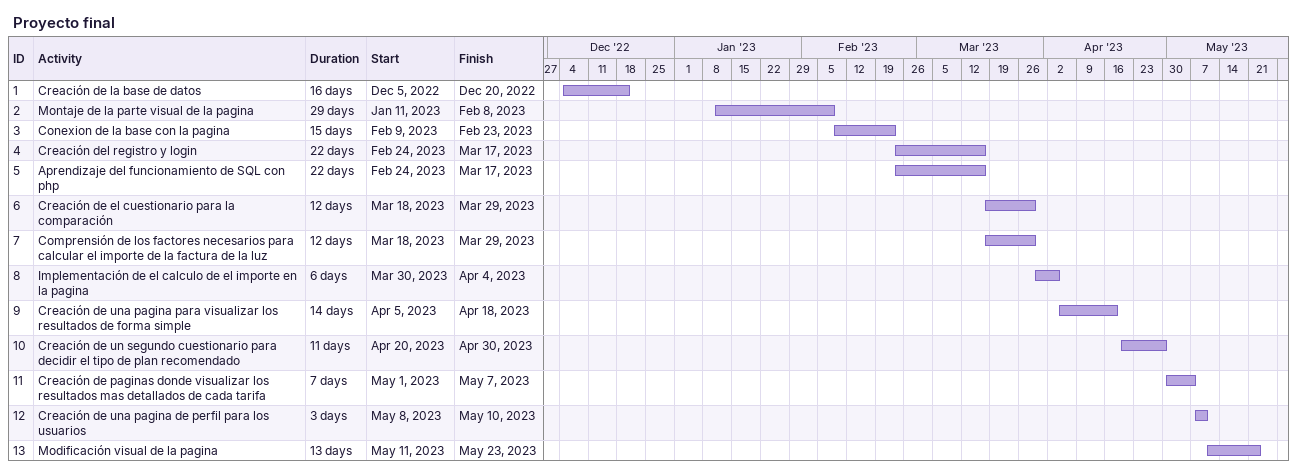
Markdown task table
Proyecto final

| ID | Task | Duration | Start | Finish |
|---|---|---|---|---|
| 1 | Creación de la base de datos | 16d | 2022-12-05 | 2022-12-20 |
| 2 | Montaje de la parte visual de la pagina | 29d | 2023-01-11 | 2023-02-08 |
| 3 | Conexion de la base con la pagina | 15d | 2023-02-09 | 2023-02-23 |
| 4 | Creación del registro y login | 22d | 2023-02-24 | 2023-03-17 |
| 5 | Aprendizaje del funcionamiento de SQL con php | 22d | 2023-02-24 | 2023-03-17 |
| 6 | Creación de el cuestionario para la comparación | 12d | 2023-03-18 | 2023-03-29 |
| 7 | Comprensión de los factores necesarios para calcular el importe de la factura de la luz | 12d | 2023-03-18 | 2023-03-29 |
| 8 | Implementación de el calculo de el importe en la pagina | 6d | 2023-03-30 | 2023-04-04 |
| 9 | Creación de una pagina para visualizar los resultados de forma simple | 14d | 2023-04-05 | 2023-04-18 |
| 10 | Creación de un segundo cuestionario para decidir el tipo de plan recomendado | 11d | 2023-04-20 | 2023-04-30 |
| 11 | Creación de paginas donde visualizar los resultados mas detallados de cada tarifa | 7d | 2023-05-01 | 2023-05-07 |
| 12 | Creación de una pagina de perfil para los usuarios | 3d | 2023-05-08 | 2023-05-10 |
| 13 | Modificación visual de la pagina | 13d | 2023-05-11 | 2023-05-23 |
